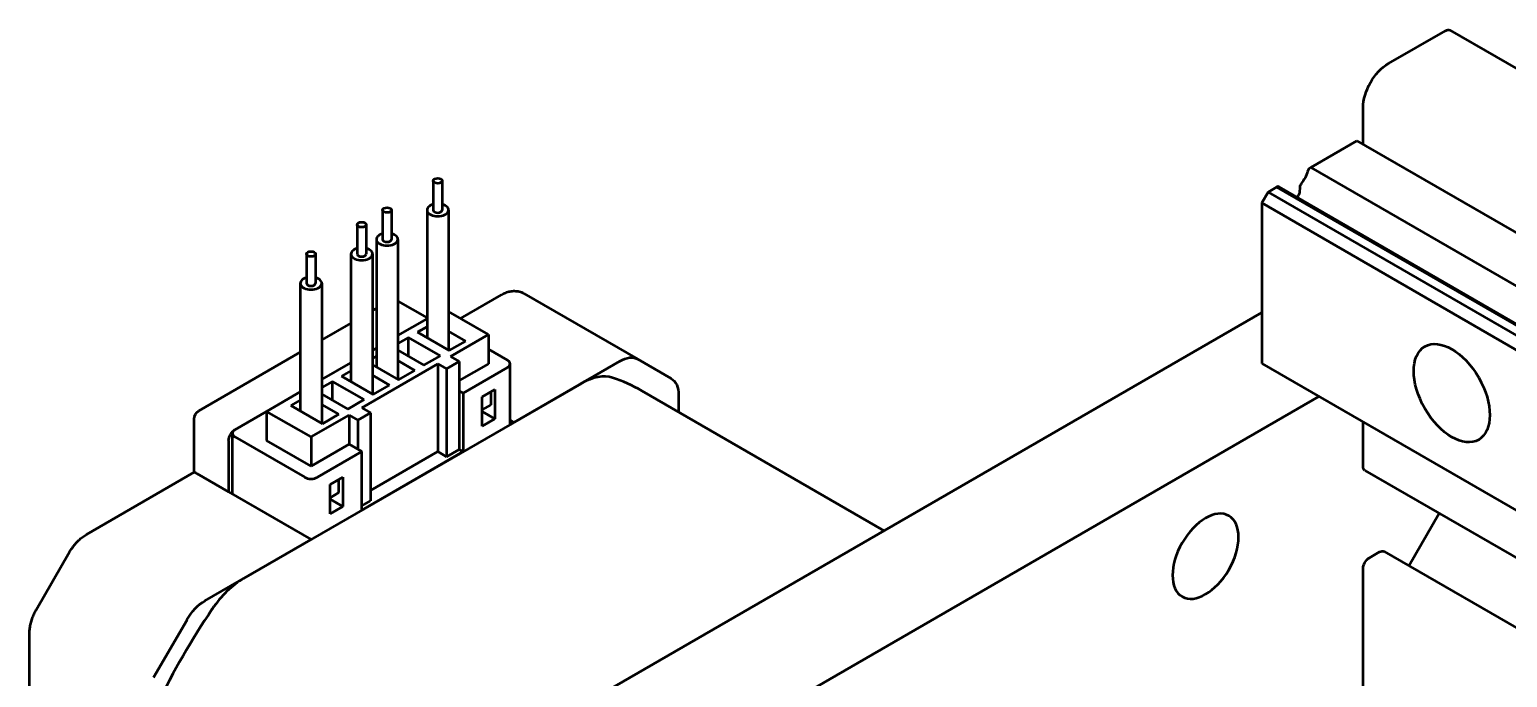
# Model space of a CAD drawing. Header units: millimetres. Extents: x 0 to 420, y 0 to 297.
# Drawn here: x 43.49 to 70.97, y 163.48 to 175.53 of the extents above; entities that cross this region are included whole.
import ezdxf

# ---------------------------------------------------------------- set-up
doc = ezdxf.new("R2010")
doc.units = ezdxf.units.MM
doc.header["$LTSCALE"] = 0.75
doc.layers.add('Visible', color=7, linetype='Continuous', lineweight=50)

msp = doc.modelspace()

# ---------------------------------------------------------------- linework, layer by layer
at = {"layer": 'Visible', "extrusion": (0, 0.816497, 0.57735)}
for p, q in [((68.761, 174.892, -11.679), (69.822, 175.504, -12.545)), ((69.905, 175.513, -12.641), (106.704, 154.267, 17.404)), ((68.29, 173.391, -12.163), (68.29, 174.076, -11.679)), ((68.172, 173.459, -11.971), (67.316, 172.964, -11.273)), ((68.172, 173.459, -11.971), (120.834, 143.054, 31.027)), ((67.316, 172.964, -11.273), (121.553, 141.651, 33.011)), ((51, 172.715, -15.817), (51, 172.17, -16.202)), ((51.167, 172.715, -15.817), (51.167, 172.17, -16.202)), ((66.68, 172.597, -10.753), (66.522, 172.506, -10.624)), ((66.68, 172.597, -10.753), (122.086, 140.608, 34.486)), ((66.723, 172.602, -10.803), (122.065, 140.651, 34.383)), ((67.112, 172.595, -11.284), (67.105, 172.497, -11.344)), ((66.522, 172.506, -10.624), (66.404, 172.302, -10.624)), ((66.522, 172.506, -10.624), (122.219, 140.348, 34.853)), ((50.057, 172.17, -15.047), (50.057, 171.626, -15.432)), ((50.224, 172.17, -15.047), (50.224, 171.626, -15.432)), ((50.883, 172.17, -16.202), (50.883, 169.796, -17.881)), ((51.283, 172.17, -16.202), (51.283, 169.565, -18.044)), ((66.404, 172.302, -10.624), (66.404, 169.317, -12.734)), ((66.404, 172.302, -10.624), (122.417, 139.963, 35.11)), ((49.586, 171.898, -14.662), (49.586, 171.354, -15.047)), ((49.753, 171.898, -14.662), (49.753, 171.354, -15.047)), ((49.941, 171.626, -15.432), (49.941, 169.251, -17.111)), ((50.341, 171.626, -15.432), (50.341, 169.02, -17.274)), ((48.643, 171.354, -13.892), (48.643, 170.81, -14.277)), ((48.81, 171.354, -13.892), (48.81, 170.81, -14.277)), ((49.469, 171.354, -15.047), (49.469, 168.979, -16.726)), ((49.869, 171.354, -15.047), (49.869, 168.748, -16.89)), ((48.526, 170.81, -14.277), (48.526, 168.435, -15.956)), ((48.926, 170.81, -14.277), (48.926, 168.204, -16.12)), ((50.342, 170.478, -19.954), (50.883, 170.165, -19.512)), ((51.506, 170.157, -21.811), (52.266, 170.596, -22.432)), ((52.683, 170.621, -22.72), (54.804, 169.396, -20.988)), ((49.941, 170.342, -19.763), (49.869, 170.301, -19.705)), ((50.341, 169.836, -17.808), (50.883, 170.15, -18.252)), ((52.026, 169.857, -17.838), (51.283, 170.286, -18.444)), ((52.262, 162.1, -5.136), (66.404, 170.265, -16.683)), ((49.469, 170.07, -19.378), (48.926, 169.757, -18.935)), ((50.883, 170, -18.04), (50.706, 169.898, -17.895)), ((50.706, 169.898, -17.895), (51.296, 169.558, -17.414)), ((51.602, 169.734, -17.664), (51.283, 169.918, -17.924)), ((51.319, 169.449, -17.26), (52.026, 169.857, -17.838)), ((52.026, 169.857, -17.838), (52.026, 169.313, -18.222)), ((49.869, 169.564, -17.423), (49.941, 169.605, -17.482)), ((50.541, 169.803, -17.761), (50.341, 169.687, -17.597)), ((50.341, 169.565, -17.424), (50.824, 169.285, -17.029)), ((51.131, 169.462, -17.279), (50.541, 169.803, -17.761)), ((50.541, 169.449, -18.011), (50.541, 169.803, -17.761)), ((51.296, 169.558, -17.414), (51.602, 169.734, -17.664)), ((52.38, 169.381, -18.319), (52.026, 169.585, -18.607)), ((48.526, 169.526, -18.608), (46.64, 168.436, -17.068)), ((48.926, 169.02, -16.654), (49.469, 169.333, -17.097)), ((49.669, 168.496, -15.913), (51.083, 169.313, -17.068)), ((49.941, 169.456, -17.27), (49.869, 169.414, -17.212)), ((49.869, 169.292, -17.039), (50.353, 169.013, -16.644)), ((50.659, 169.19, -16.895), (50.341, 169.374, -17.155)), ((50.824, 169.285, -17.029), (51.131, 169.462, -17.279)), ((51.083, 169.313, -17.068), (51.083, 167.68, -18.222)), ((51.083, 169.313, -17.068), (51.248, 169.217, -16.933)), ((51.484, 169.353, -17.125), (51.248, 169.217, -16.933)), ((51.319, 169.449, -17.26), (51.484, 169.353, -17.125)), ((51.484, 169.353, -17.125), (51.484, 167.72, -18.28)), ((52.026, 169.313, -18.222), (51.484, 169, -17.78)), ((52.429, 168.184, -19.02), (52.429, 169.313, -18.222)), ((52.498, 168.224, -18.992), (54.471, 169.363, -20.603)), ((54.804, 169.396, -20.988), (55.424, 169.039, -22)), ((66.404, 169.317, -12.734), (124.586, 135.726, 34.771)), ((49.469, 169.184, -16.885), (49.292, 169.081, -16.741)), ((49.292, 169.081, -16.741), (49.881, 168.741, -16.259)), ((50.188, 168.918, -16.51), (49.869, 169.102, -16.77)), ((50.353, 169.013, -16.644), (50.659, 169.19, -16.895)), ((51.248, 169.217, -16.933), (51.248, 167.584, -18.088)), ((51.555, 168.768, -17.453), (52.38, 169.245, -18.126)), ((53.753, 168.949, -20.017), (47.471, 165.322, -14.888)), ((47.901, 168.428, -15.817), (48.526, 168.789, -16.327)), ((49.127, 168.986, -16.606), (48.926, 168.87, -16.442)), ((48.926, 168.748, -16.269), (49.41, 168.469, -15.875)), ((49.716, 168.646, -16.125), (49.127, 168.986, -16.606)), ((49.127, 168.632, -16.856), (49.127, 168.986, -16.606)), ((49.881, 168.741, -16.259), (50.188, 168.918, -16.51)), ((51.484, 168.809, -17.51), (51.555, 168.768, -17.453)), ((51.555, 168.768, -17.453), (51.555, 167.68, -18.222)), ((51.908, 168.7, -17.934), (52.144, 168.836, -18.126)), ((52.073, 168.551, -18.415), (52.073, 168.796, -18.242)), ((52.144, 168.836, -18.126), (52.144, 168.292, -18.511)), ((54.879, 168.81, -21.494), (59.381, 166.21, -17.818)), ((48.526, 168.639, -16.115), (48.349, 168.537, -15.971)), ((48.349, 168.537, -15.971), (48.939, 168.197, -15.49)), ((49.245, 168.374, -15.74), (48.926, 168.558, -16)), ((49.41, 168.469, -15.875), (49.716, 168.646, -16.125)), ((49.669, 168.496, -15.913), (49.834, 168.401, -15.778)), ((51.908, 168.156, -18.319), (51.908, 168.7, -17.934)), ((51.908, 168.455, -18.28), (52.073, 168.551, -18.415)), ((67.469, 168.702, -14.473), (54.148, 161.012, -3.596)), ((55.562, 168.733, -22.385), (55.562, 168.416, -22.61)), ((46.556, 167.3, -17.769), (46.556, 168.292, -17.068)), ((47.312, 168.088, -16.49), (47.901, 168.428, -16.971)), ((47.901, 168.428, -16.971), (47.312, 168.088, -16.49)), ((48.726, 167.952, -15.143), (47.901, 168.428, -15.817)), ((47.901, 168.428, -15.817), (47.901, 167.884, -16.202)), ((48.726, 167.952, -15.143), (49.434, 168.36, -15.721)), ((48.939, 168.197, -15.49), (49.245, 168.374, -15.74)), ((49.434, 168.36, -15.721), (49.434, 167.816, -16.105)), ((49.434, 168.36, -15.721), (49.599, 168.265, -15.586)), ((49.599, 168.265, -15.586), (49.834, 168.401, -15.778)), ((49.599, 168.265, -15.586), (49.599, 167.72, -15.971)), ((49.834, 168.401, -15.778), (49.834, 166.768, -16.933)), ((51.908, 168.428, -18.704), (52.144, 168.292, -18.511)), ((52.144, 168.292, -18.511), (51.908, 168.156, -18.319)), ((52.498, 168.224, -18.992), (52.429, 168.264, -19.049)), ((68.29, 167.407, -16.394), (68.29, 168.228, -15.814)), ((47.263, 166.891, -17.192), (47.263, 168.02, -16.394)), ((47.312, 167.952, -16.298), (48.609, 167.203, -15.239)), ((48.726, 167.952, -15.143), (48.726, 167.407, -15.528)), ((47.194, 167.884, -16.49), (47.194, 166.931, -17.164)), ((48.726, 167.407, -15.528), (47.901, 167.884, -16.202)), ((49.434, 167.816, -16.105), (48.726, 167.407, -15.528)), ((48.844, 167.203, -15.239), (49.669, 167.68, -15.913)), ((49.434, 167.816, -16.105), (49.669, 167.68, -15.913)), ((51.555, 167.68, -18.222), (49.669, 166.591, -16.683)), ((49.669, 166.591, -16.683), (49.669, 167.68, -15.913)), ((49.834, 166.958, -17.202), (51.083, 167.68, -18.222)), ((51.083, 167.68, -18.222), (51.248, 167.584, -18.088)), ((51.484, 167.72, -18.28), (51.248, 167.584, -18.088)), ((51.484, 167.72, -18.28), (51.555, 167.68, -18.222)), ((44.549, 166.14, -16.13), (46.556, 167.3, -17.769)), ((46.605, 167.271, -17.645), (47.194, 166.931, -17.164)), ((49.08, 167.067, -15.624), (49.316, 167.203, -15.817)), ((49.245, 166.918, -16.105), (49.245, 167.163, -15.932)), ((49.316, 167.203, -15.817), (49.316, 166.659, -16.202)), ((68.324, 167.331, -16.49), (125.223, 134.481, 29.967)), ((47.194, 166.931, -17.164), (48.726, 166.047, -15.913)), ((49.08, 166.523, -16.009), (49.08, 167.067, -15.624)), ((49.08, 166.822, -15.971), (49.245, 166.918, -16.105)), ((49.08, 166.795, -16.394), (49.316, 166.659, -16.202)), ((49.316, 166.659, -16.202), (49.08, 166.523, -16.009)), ((49.669, 166.673, -16.798), (49.834, 166.768, -16.933)), ((69.142, 165.556, -18.747), (69.706, 166.533, -18.747)), ((46.753, 164.907, -14.302), (48.726, 166.047, -15.913)), ((43.618, 164.742, -16.011), (44.238, 165.816, -16.011)), ((68.408, 165.706, -17.741), (68.596, 165.815, -17.895)), ((68.679, 165.824, -17.991), (126.17, 132.632, 28.949)), ((68.29, 161.964, -20.243), (68.29, 165.502, -17.741)), ((45.8, 163.482, -14.142), (46.42, 164.556, -14.142)), ((43.492, 155.399, -22.432), (43.492, 164.311, -16.13))]:
    msp.add_line(p, q, dxfattribs=at)
for centre in [(-51.083, -112.631, 131.889), (-50.141, -111.688, 131.889), (-49.669, -111.217, 131.889), (-48.726, -110.274, 131.889)]:
    msp.add_circle(centre, 0.0833, dxfattribs=at)
at = {"layer": 'Visible', "extrusion": (-0.707107, -0.408248, 0.57735)}
msp.add_circle((-111.188, 76.51, -123.43), 1, dxfattribs=at)
at = {"layer": 'Visible', "extrusion": (-0.707107, 0.408248, -0.57735)}
msp.add_circle((-176.211, 3.742, 29.521), 0.867, dxfattribs=at)
for centre, radius, start, end in [((-186.784, 5.392, 29.521), 0.167, 135, 180), ((-185.37, 6.099, 29.521), 0.667, 45, 135), ((-183.201, 7.458, 29.521), 0.399, 247.269, 284.391), ((-182.886, 7.044, 29.521), 0.0831, 230, 304.0581), ((-173.437, 4.362, 42.521), 0.667, 135, 180), ((-173.437, 3.123, 42.521), 0.667, 180, 225), ((-169.107, 11.285, 44.688), 0.167, 45, 135), ((-179.242, 0.678, 29.521), 0.167, 360, 45), ((-177.78, -1.161, 29.521), 0.167, 135, 180), ((-177.592, -0.972, 29.521), 0.167, 45, 135), ((-165.719, 12.079, 42.521), 0.667, 90, 135)]:
    msp.add_arc(centre, radius, start, end, dxfattribs=at)
at = {"layer": 'Visible', "extrusion": (0.707107, -0.408248, 0.57735)}
for centre, radius, start, end in [((183.387, 7.013, -29.521), 0.0831, 41.3254, 112.731), ((182.757, 7.644, -29.521), 0.0831, 0, 46.6806), ((183.081, 6.991, -29.521), 0.0831, 75.609, 130), ((172.247, 4.608, -42.521), 1.333, 6.9095, 45), ((165.1, 3.742, -42.521), 8.533, 0, 6.9095), ((165.966, 10.89, -42.521), 1.333, 45, 83.0905), ((165.1, 3.742, -42.521), 8.533, 83.0905, 96.9095)]:
    msp.add_arc(centre, radius, start, end, dxfattribs=at)
at = {"layer": 'Visible', "extrusion": (0, 0.816497, 0.57735)}
for centre, radius, start, end in [((-51.083, -112.631, 131.222), 0.2, 294.6243, 245.3757), ((-51.083, -112.631, 131.222), 0.0833, 0, 180), ((-50.141, -111.688, 131.222), 0.2, 294.6243, 245.3757), ((-50.141, -111.688, 131.222), 0.0833, 0, 180), ((-49.669, -111.217, 131.222), 0.2, 294.6243, 245.3757), ((-49.669, -111.217, 131.222), 0.0833, 0, 180), ((-48.726, -110.274, 131.222), 0.2, 294.6243, 245.3757), ((-48.726, -110.274, 131.222), 0.0833, 0, 180), ((-52.262, -112.631, 127.722), 0.167, 135, 225), ((-47.43, -110.392, 127.722), 0.167, 315, 45), ((-48.726, -109.096, 127.722), 0.167, 45, 135)]:
    msp.add_arc(centre, radius, start, end, dxfattribs=at)
at = {"layer": 'Visible', "extrusion": (9.1e-15, 1.42e-14, -1)}
msp.add_arc((-50.259, 170.333, 19.954), 0.167, 119.5309, 120, dxfattribs=at)
at = {"layer": 'Visible', "extrusion": (1.251e-13, -7e-16, -1)}
msp.add_arc((-46.723, 168.292, 17.068), 0.167, 0, 60, dxfattribs=at)
at = {"layer": 'Visible', "extrusion": (0.5, 0.866025, -2e-15)}
msp.add_ellipse((46.723, 167.203, -17.838), major_axis=(-0.118, 0.068, 0.192), ratio=0.707107, start_param=-0.785398, end_param=0, dxfattribs=at)
at = {"layer": 'Visible'}
for points, knots in [([(52.266, 170.596, -22.432), (52.291, 170.611, -22.447), (52.317, 170.623, -22.463), (52.37, 170.644, -22.498), (52.398, 170.653, -22.516), (52.454, 170.664, -22.554), (52.483, 170.667, -22.574), (52.541, 170.666, -22.614), (52.571, 170.663, -22.635), (52.628, 170.648, -22.678), (52.657, 170.636, -22.699), (52.683, 170.621, -22.72)], [4.712389, 4.712389, 4.712389, 4.712389, 4.8694686, 4.8694686, 5.0265482, 5.0265482, 5.1836279, 5.1836279, 5.3407075, 5.3407075, 5.4977871, 5.4977871, 5.4977871, 5.4977871]), ([(44.238, 165.816, -16.011), (44.253, 165.843, -16.011), (44.27, 165.869, -16.012), (44.306, 165.92, -16.019), (44.325, 165.944, -16.024), (44.365, 165.991, -16.037), (44.386, 166.013, -16.045), (44.43, 166.055, -16.065), (44.452, 166.074, -16.076), (44.499, 166.11, -16.101), (44.524, 166.126, -16.115), (44.549, 166.14, -16.13)], [3.9269908, 3.9269908, 3.9269908, 3.9269908, 4.0840704, 4.0840704, 4.2411501, 4.2411501, 4.3982297, 4.3982297, 4.5553093, 4.5553093, 4.712389, 4.712389, 4.712389, 4.712389]), ([(43.492, 164.311, -16.13), (43.492, 164.34, -16.115), (43.494, 164.369, -16.101), (43.502, 164.427, -16.076), (43.507, 164.457, -16.065), (43.521, 164.515, -16.045), (43.53, 164.545, -16.037), (43.55, 164.603, -16.024), (43.562, 164.631, -16.019), (43.588, 164.688, -16.012), (43.602, 164.715, -16.011), (43.618, 164.742, -16.011)], [3.1415927, 3.1415927, 3.1415927, 3.1415927, 3.2986723, 3.2986723, 3.4557519, 3.4557519, 3.6128316, 3.6128316, 3.7699112, 3.7699112, 3.9269908, 3.9269908, 3.9269908, 3.9269908])]:
    msp.add_open_spline(points, degree=3, knots=knots, dxfattribs=at)

doc.saveas('drawing.dxf')
